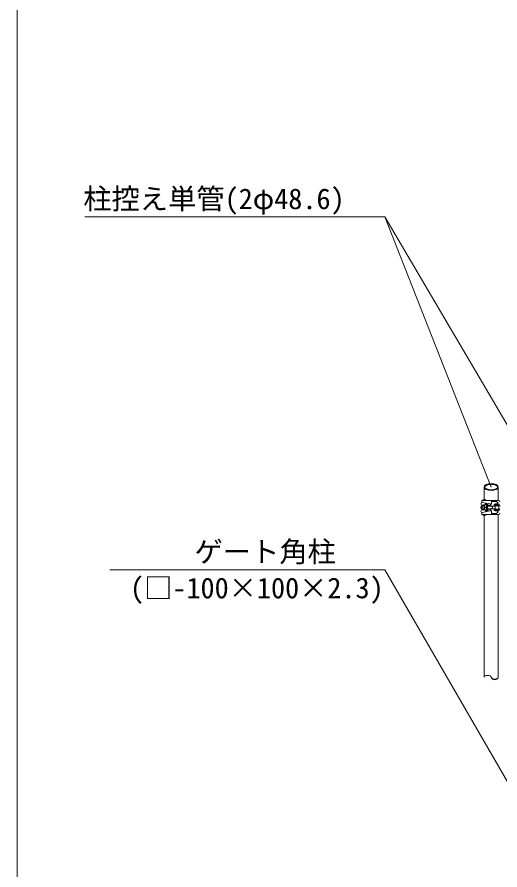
# Model space of a CAD drawing. Units: millimetres, scale not verified. Extents: x 54697 to 74822, y -14438 to 14438.
# Drawn here: x 54697 to 56338, y -8508 to -5608 of the extents above; entities that cross this region are included whole.
import ezdxf
from ezdxf.enums import TextEntityAlignment as Align

# ---------------------------------------------------------------- set-up
doc = ezdxf.new("R2010")
doc.units = ezdxf.units.MM
doc.header["$LTSCALE"] = 38
for name, color, linetype, lineweight in [('0-A_図面枠', 7, 'Continuous', 18), ('0-E_単管', 7, 'Continuous', 18), ('0-F_単管ｸﾗﾝﾌﾟ', 7, 'Continuous', 18), ('1-9_文字', 7, 'Continuous', 18)]:
    doc.layers.add(name, color=color, linetype=linetype, lineweight=lineweight)
doc.styles.add('ＭＳ ゴシック', font='')
doc.styles.get('ＭＳ ゴシック').set_extended_font_data('MS Gothic')

msp = doc.modelspace()

# ---------------------------------------------------------------- linework, layer by layer
at = {"layer": '0-A_図面枠'}
msp.add_lwpolyline([(54697.41, -562.5), (74822.4, -562.5), (74822.4, -14437.5), (54697.41, -14437.5)], close=True, dxfattribs=at)
at = {"layer": '0-E_単管'}
for p, q in [((56283.78, -7249.5), (56283.78, -7206.06)), ((56332.38, -7206.06), (56332.38, -7251.48)), ((56283.78, -7852.86), (56283.78, -7301.49)), ((56332.38, -7299.48), (56332.38, -7852.86))]:
    msp.add_line(p, q, dxfattribs=at)
msp.add_arc((56320.23, -7848.42), 12.93, 200.078, 339.922, dxfattribs=at)
for centre, major_axis, ratio, start_param, end_param in [((56308.08, -7206.06), (24.3, 0), 0.472425, 6.2831853, 12.5663706), ((56308.38, -7206.06), (-21.99, 0), 0.417269, 3.1415927, 9.424778), ((56295.93, -7852.86), (-12.15, 0), 0.525605, 3.1415927, 6.2831853), ((56320.23, -7852.86), (12.15, 0), 0.525605, 3.1415927, 6.2831853)]:
    msp.add_ellipse(centre, major_axis=major_axis, ratio=ratio, start_param=start_param, end_param=end_param, dxfattribs=at)
at = {"layer": '0-F_単管ｸﾗﾝﾌﾟ'}
for p, q in [((56280.9, -7249.5), (56280.87, -7249.5)), ((56288.91, -7249.5), (56280.9, -7249.5)), ((56281.89, -7267.5), (56275.74, -7267.5)), ((56275.92, -7270.5), (56275.92, -7267.5)), ((56283.78, -7271.19), (56276.82, -7271.19)), ((56283.78, -7279.8), (56276.82, -7279.8)), ((56280.87, -7251.42), (56280.9, -7251.42)), ((56288.82, -7264.5), (56288.82, -7262.4)), ((56297.52, -7265.49), (56289.99, -7262.82)), ((56311.29, -7271.19), (56295.06, -7271.19)), ((56311.29, -7279.8), (56295.06, -7279.8)), ((56306.13, -7265.46), (56306.04, -7265.49)), ((56326.89, -7254.69), (56309.43, -7254.69)), ((56309.43, -7262.97), (56309.43, -7255.5)), ((56323.68, -7269.48), (56323.68, -7268.7)), ((56331.78, -7260.39), (56329.2, -7263)), ((56329.68, -7269.48), (56329.68, -7268.7)), ((56333.61, -7271.49), (56333.61, -7271.46)), ((56333.67, -7279.5), (56333.67, -7271.49)), ((56334.6, -7270.47), (56334.6, -7270.5)), ((56334.69, -7280.49), (56334.69, -7270.5)), ((56337.81, -7256.49), (56337.81, -7256.46)), ((56281.89, -7283.49), (56275.74, -7283.49)), ((56280.9, -7299.48), (56280.87, -7299.48)), ((56280.87, -7301.4), (56280.9, -7301.4)), ((56288.91, -7301.49), (56280.9, -7301.49)), ((56288.73, -7286.49), (56288.73, -7286.46)), ((56288.82, -7288.56), (56288.82, -7286.49)), ((56297.52, -7285.5), (56289.9, -7288.2)), ((56306.13, -7285.53), (56306.04, -7285.5)), ((56309.34, -7288.02), (56309.34, -7287.99)), ((56309.34, -7290.24), (56309.34, -7290.21)), ((56309.43, -7295.49), (56309.43, -7288.02)), ((56326.89, -7296.3), (56309.43, -7296.3)), ((56331.69, -7281.51), (56321.7, -7281.51)), ((56330.19, -7287), (56323.2, -7287)), ((56323.68, -7282.29), (56323.68, -7281.51)), ((56331.78, -7290.6), (56328.18, -7287)), ((56329.68, -7282.29), (56329.68, -7281.51))]:
    msp.add_line(p, q, dxfattribs=at)
for points in [[(56272.92, -7262.97), (56272.92, -7263), (56272.92, -7263.03), (56272.92, -7263)], [(56272.92, -7275.45), (56272.92, -7275.48), (56272.92, -7275.51), (56272.92, -7275.48)], [(56282.94, -7270.5), (56275.98, -7270.5), (56275.8, -7270.53), (56275.68, -7270.59), (56275.53, -7270.65), (56275.41, -7270.8), (56275.26, -7270.98), (56275.14, -7271.16), (56275.02, -7271.4), (56274.9, -7271.67), (56274.78, -7271.94), (56274.69, -7272.27), (56274.6, -7272.63), (56274.51, -7272.99), (56274.45, -7273.38), (56274.39, -7273.8), (56274.36, -7274.19), (56274.3, -7274.64), (56274.3, -7275.06), (56274.3, -7275.48), (56274.3, -7275.93), (56274.3, -7276.35), (56274.36, -7276.77), (56274.39, -7277.19), (56274.45, -7277.61), (56274.51, -7278), (56274.6, -7278.36), (56274.69, -7278.69), (56274.78, -7279.02), (56274.9, -7279.32), (56275.02, -7279.59), (56275.14, -7279.83), (56275.26, -7280.01), (56275.41, -7280.19), (56275.53, -7280.34), (56275.68, -7280.4), (56275.8, -7280.46), (56275.98, -7280.49), (56276.13, -7280.46), (56276.25, -7280.4)], [(56275.65, -7271.64), (56275.53, -7271.73), (56275.44, -7271.88), (56275.35, -7272.03), (56275.26, -7272.21), (56275.14, -7272.42), (56275.08, -7272.66), (56275.02, -7272.93), (56274.96, -7273.2), (56274.9, -7273.5), (56274.84, -7273.8), (56274.78, -7274.13), (56274.75, -7274.46), (56274.75, -7274.79), (56274.72, -7275.15), (56274.72, -7275.48), (56274.72, -7275.84), (56274.75, -7276.2), (56274.75, -7276.53), (56274.78, -7276.86), (56274.84, -7277.19), (56274.9, -7277.49), (56274.96, -7277.79), (56275.02, -7278.06), (56275.08, -7278.33), (56275.14, -7278.54), (56275.26, -7278.75), (56275.35, -7278.96), (56275.44, -7279.11), (56275.53, -7279.26), (56275.65, -7279.35), (56275.74, -7279.44), (56275.86, -7279.47), (56275.98, -7279.5)], [(56275.98, -7279.5), (56276.07, -7279.47), (56276.19, -7279.44), (56276.28, -7279.35), (56276.4, -7279.26), (56276.49, -7279.11), (56276.58, -7278.96), (56276.67, -7278.75), (56276.79, -7278.54), (56276.85, -7278.33), (56276.91, -7278.06), (56277, -7277.79), (56277.06, -7277.49), (56277.12, -7277.19), (56277.15, -7276.86), (56277.18, -7276.53), (56277.18, -7276.2), (56277.21, -7275.84), (56277.21, -7275.48), (56277.21, -7275.15), (56277.18, -7274.79), (56277.18, -7274.46), (56277.15, -7274.13), (56277.12, -7273.8), (56277.06, -7273.5), (56277, -7273.2), (56276.91, -7272.93), (56276.85, -7272.66), (56276.79, -7272.42), (56276.67, -7272.21), (56276.58, -7272.03), (56276.49, -7271.88), (56276.4, -7271.73), (56276.28, -7271.64), (56276.19, -7271.55), (56276.07, -7271.49), (56275.98, -7271.49), (56275.86, -7271.49), (56275.74, -7271.55), (56275.65, -7271.64)], [(56304.51, -7263.51), (56277.75, -7258.5), (56275.74, -7258.5)], [(56332.89, -7251.48), (56275.92, -7251.48), (56275.92, -7258.5)], [(56275.98, -7283.49), (56275.98, -7280.49), (56282.94, -7280.49), (56283.09, -7280.46), (56283.24, -7280.4), (56283.39, -7280.34), (56283.51, -7280.19), (56283.66, -7280.01), (56283.78, -7279.83), (56283.9, -7279.59), (56284.02, -7279.32), (56284.11, -7279.02), (56284.23, -7278.69), (56284.29, -7278.36), (56284.38, -7278), (56284.44, -7277.61), (56284.5, -7277.19), (56284.56, -7276.77), (56284.59, -7276.35), (56284.62, -7275.93), (56284.62, -7275.48), (56284.62, -7275.06), (56284.59, -7274.64), (56284.56, -7274.19), (56284.5, -7273.8), (56284.44, -7273.38), (56284.38, -7272.99), (56284.29, -7272.63), (56284.23, -7272.27), (56284.11, -7271.94), (56284.02, -7271.67), (56283.9, -7271.4), (56283.78, -7271.16), (56283.66, -7270.98), (56283.51, -7270.8), (56283.39, -7270.65), (56283.24, -7270.59), (56283.09, -7270.53), (56282.94, -7270.5)], [(56276.25, -7280.4), (56276.4, -7280.34), (56276.52, -7280.19), (56276.67, -7280.01), (56276.79, -7279.83), (56276.91, -7279.59), (56277.06, -7279.32), (56277.15, -7279.02), (56277.24, -7278.69), (56277.33, -7278.36), (56277.42, -7278), (56277.48, -7277.61), (56277.54, -7277.19), (56277.57, -7276.77), (56277.63, -7276.35), (56277.63, -7275.93), (56277.63, -7275.48), (56277.63, -7275.06), (56277.63, -7274.64), (56277.57, -7274.19), (56277.54, -7273.8), (56277.48, -7273.38), (56277.42, -7272.99), (56277.33, -7272.63), (56277.24, -7272.27), (56277.15, -7271.94), (56277.06, -7271.67), (56276.91, -7271.4), (56276.79, -7271.16), (56276.67, -7270.98), (56276.52, -7270.8), (56276.4, -7270.65), (56276.25, -7270.59), (56276.13, -7270.53), (56275.98, -7270.5)], [(56282.94, -7266.99), (56282.67, -7267.05), (56282.4, -7267.11), (56282.13, -7267.29), (56281.86, -7267.5), (56281.62, -7267.8), (56281.38, -7268.13), (56281.14, -7268.55), (56280.9, -7269), (56280.72, -7269.48), (56280.51, -7270.05), (56280.39, -7270.5)], [(56286.24, -7266.99), (56286.03, -7267.71), (56285.88, -7268.46), (56285.7, -7269.15), (56285.61, -7269.87), (56285.58, -7270.59), (56285.67, -7271.25), (56285.85, -7272), (56286.15, -7272.72), (56286.54, -7273.44), (56287.02, -7274.13), (56287.53, -7274.82), (56288.07, -7275.48), (56294.58, -7275.48), (56294.04, -7276.17), (56293.53, -7276.86), (56293.05, -7277.58), (56292.66, -7278.27), (56292.36, -7278.99), (56292.15, -7279.74), (56292.09, -7280.43), (56292.12, -7281.09), (56292.21, -7281.81), (56292.36, -7282.56), (56292.54, -7283.25), (56292.75, -7283.97), (56282.94, -7283.97), (56283.21, -7283.97), (56283.48, -7283.85), (56283.75, -7283.7), (56284.02, -7283.46), (56284.26, -7283.19), (56284.5, -7282.86), (56284.74, -7282.47), (56284.95, -7282.02), (56285.16, -7281.51), (56285.34, -7280.97), (56285.52, -7280.37)], [(56285.52, -7270.62), (56285.34, -7270.05), (56285.16, -7269.48), (56284.95, -7269), (56284.74, -7268.55), (56284.5, -7268.13), (56284.26, -7267.8), (56284.02, -7267.5), (56283.75, -7267.29), (56283.48, -7267.11), (56283.21, -7267.05), (56282.94, -7266.99), (56292.75, -7266.99), (56292.99, -7267.44), (56293.26, -7267.95), (56293.5, -7268.55), (56293.71, -7269.18), (56293.92, -7269.87), (56294.07, -7270.59), (56294.22, -7271.34), (56294.34, -7272.12), (56294.43, -7272.93), (56294.52, -7273.77), (56294.55, -7274.61), (56294.58, -7275.48), (56294.55, -7276.32), (56294.52, -7277.19), (56294.43, -7278), (56294.34, -7278.81), (56294.22, -7279.59), (56294.07, -7280.37), (56293.92, -7281.09), (56293.71, -7281.75), (56293.5, -7282.41), (56293.26, -7282.98), (56293.02, -7283.52), (56292.75, -7283.97), (56292.48, -7284.36), (56292.18, -7284.69), (56291.88, -7284.96)], [(56285.85, -7272), (56285.67, -7271.25), (56285.58, -7270.59)], [(56285.58, -7280.43), (56285.67, -7279.74), (56285.79, -7279.08), (56285.88, -7278.39), (56285.97, -7277.7), (56286.03, -7276.98), (56286.06, -7276.23), (56286.06, -7275.48), (56286.06, -7274.76), (56286.03, -7274.01), (56285.97, -7273.29), (56285.88, -7272.6), (56285.79, -7271.91)], [(56286.24, -7283.97), (56286.03, -7283.25), (56285.88, -7282.56), (56285.7, -7281.81), (56285.61, -7281.09), (56285.58, -7280.43), (56285.67, -7279.74), (56285.85, -7278.99), (56286.15, -7278.27), (56286.54, -7277.58), (56287.02, -7276.86), (56287.53, -7276.17), (56288.07, -7275.48)], [(56290.92, -7265.7), (56290.62, -7265.73), (56290.29, -7265.85), (56289.99, -7266.03), (56289.69, -7266.3), (56289.39, -7266.63), (56289.15, -7266.99)], [(56294.58, -7275.48), (56294.04, -7274.82), (56293.53, -7274.13), (56293.05, -7273.44), (56292.66, -7272.72), (56292.36, -7272), (56292.15, -7271.25), (56292.09, -7270.59), (56292.12, -7269.87), (56292.21, -7269.15), (56292.36, -7268.46), (56292.54, -7267.71), (56292.75, -7266.99), (56292.45, -7266.6), (56292.15, -7266.27), (56291.88, -7266.03), (56291.55, -7265.85), (56291.25, -7265.73), (56290.92, -7265.7), (56291.94, -7265.7), (56292.24, -7265.73), (56292.57, -7265.85), (56292.87, -7266.03), (56293.17, -7266.27), (56293.47, -7266.6), (56293.74, -7267.02), (56294.01, -7267.47), (56294.25, -7267.98), (56294.52, -7268.55), (56294.7, -7269.21), (56294.91, -7269.87), (56295.09, -7270.59), (56295.21, -7271.37), (56295.36, -7272.15), (56295.42, -7272.96), (56295.51, -7273.8), (56295.57, -7274.64), (56295.57, -7275.48), (56295.57, -7276.35), (56295.51, -7277.19)], [(56295.51, -7277.19), (56295.42, -7278.03), (56295.36, -7278.84), (56295.21, -7279.62), (56295.09, -7280.4), (56294.91, -7281.09), (56294.7, -7281.78), (56294.52, -7282.41), (56294.25, -7283.01), (56294.01, -7283.52), (56293.74, -7283.97), (56293.47, -7284.36), (56293.17, -7284.72), (56292.87, -7284.96), (56292.57, -7285.14), (56292.24, -7285.26), (56291.94, -7285.29), (56290.92, -7285.29)], [(56306.13, -7267.68), (56305.05, -7268.07), (56304.69, -7268.28), (56304.39, -7269), (56304.39, -7269.24), (56294.88, -7269.24)], [(56294.88, -7269.21), (56294.88, -7269.24), (56294.88, -7269.27), (56294.88, -7269.24)], [(56295.06, -7280.49), (56320.53, -7280.49), (56320.68, -7280.46), (56320.83, -7280.4), (56320.98, -7280.34), (56321.13, -7280.19), (56321.25, -7280.01), (56321.4, -7279.83), (56321.52, -7279.59), (56321.61, -7279.32), (56321.73, -7279.02), (56321.85, -7278.69), (56321.91, -7278.36), (56322, -7278), (56322.06, -7277.61), (56322.12, -7277.19), (56322.15, -7276.77), (56322.18, -7276.35), (56322.21, -7275.93), (56322.24, -7275.48), (56322.21, -7275.06), (56322.18, -7274.64), (56322.15, -7274.19), (56322.12, -7273.8), (56322.06, -7273.38), (56322, -7272.99), (56321.91, -7272.63), (56321.85, -7272.27), (56321.73, -7271.94), (56321.61, -7271.67), (56321.52, -7271.4), (56321.4, -7271.16), (56321.25, -7270.98), (56321.13, -7270.8), (56320.98, -7270.65), (56320.83, -7270.59), (56320.68, -7270.53), (56320.53, -7270.5), (56295.06, -7270.5)], [(56303.4, -7269.21), (56303.4, -7269.24), (56303.4, -7269.27), (56303.4, -7269.24)], [(56309.34, -7255.5), (56309.34, -7255.47), (56309.34, -7255.44)], [(56310.42, -7280.49), (56310.57, -7280.46), (56310.72, -7280.4), (56310.87, -7280.34), (56310.99, -7280.19), (56311.14, -7280.01), (56311.26, -7279.83), (56311.38, -7279.59), (56311.5, -7279.32), (56311.62, -7279.02), (56311.71, -7278.69), (56311.8, -7278.36), (56311.89, -7278), (56311.95, -7277.61), (56312.01, -7277.19), (56312.04, -7276.77), (56312.07, -7276.35), (56312.1, -7275.93), (56312.1, -7275.48), (56312.1, -7275.06), (56312.07, -7274.64), (56312.04, -7274.19), (56312.01, -7273.8), (56311.95, -7273.38), (56311.89, -7272.99), (56311.8, -7272.63), (56311.71, -7272.27), (56311.62, -7271.94), (56311.5, -7271.67), (56311.38, -7271.4), (56311.26, -7271.16), (56311.14, -7270.98), (56310.99, -7270.8), (56310.87, -7270.65), (56310.72, -7270.59), (56310.57, -7270.53), (56310.42, -7270.5)], [(56332.89, -7265.49), (56318.7, -7265.49), (56318.7, -7268.7), (56332.89, -7268.7)], [(56331.69, -7269.48), (56321.7, -7269.48), (56321.67, -7269.48), (56321.64, -7269.48)], [(56330.43, -7263), (56322.96, -7263), (56322.06, -7263.36), (56321.7, -7264.23), (56322.06, -7265.13), (56322.96, -7265.49)], [(56337.81, -7256.49), (56337.81, -7256.52), (56337.81, -7256.49)], [(56337.81, -7270.5), (56337.81, -7270.47), (56337.81, -7270.44)], [(56337.81, -7270.5), (56337.81, -7270.53), (56337.81, -7270.5)], [(56272.92, -7287.96), (56272.92, -7287.99), (56272.92, -7288.02), (56272.92, -7287.99)], [(56304.51, -7287.48), (56277.75, -7292.49), (56275.74, -7292.49)], [(56332.89, -7299.48), (56275.92, -7299.48), (56275.92, -7292.49)], [(56280.39, -7280.49), (56280.57, -7281.06), (56280.75, -7281.6), (56280.96, -7282.08), (56281.17, -7282.56), (56281.44, -7282.95), (56281.65, -7283.25), (56281.92, -7283.52), (56282.19, -7283.73), (56282.46, -7283.88), (56282.73, -7283.97), (56282.94, -7283.97)], [(56291.88, -7284.96), (56291.58, -7285.14), (56291.25, -7285.26), (56290.95, -7285.29), (56290.65, -7285.26), (56290.32, -7285.17), (56289.99, -7284.96), (56289.72, -7284.72), (56289.39, -7284.36), (56289.15, -7283.97)], [(56306.13, -7283.31), (56305.05, -7282.95), (56304.69, -7282.68), (56304.39, -7281.99), (56304.39, -7281.75), (56294.88, -7281.75)], [(56309.34, -7288.02), (56309.34, -7288.05), (56309.34, -7288.02)], [(56309.34, -7290.24), (56309.34, -7290.27), (56309.34, -7290.24)], [(56332.89, -7285.47), (56318.7, -7285.47), (56318.7, -7282.29), (56332.89, -7282.29)], [(56321.64, -7281.42), (56321.67, -7281.42), (56321.7, -7281.42)], [(56323.14, -7286.91), (56323.17, -7286.91), (56323.2, -7286.91)], [(56326.35, -7299.51), (56326.35, -7299.54), (56326.35, -7299.57), (56326.35, -7299.6), (56326.35, -7299.57), (56326.35, -7299.54), (56326.35, -7299.48), (56326.35, -7299.45)]]:
    msp.add_lwpolyline(points, dxfattribs=at)
for centre, radius, start, end in [((56280.87, -7250.46), 0.96, 89.876, 270.124), ((56288.85, -7250.46), 0.96, 272.926, 87.074), ((56277.87, -7262.97), 4.98, 180.364, 244.66), ((56277.87, -7262.97), 4.95, 115.606, 179.769), ((56277.39, -7275.45), 4.47, 124.858, 179.99), ((56277.36, -7275.45), 4.44, 180.49, 235.682), ((56285.79, -7264.47), 2.94, 303.777, 359.345), ((56298.84, -7269.24), 3.96, 109.722, 180.026), ((56307.36, -7269.21), 3.96, 109.418, 179.936), ((56305.38, -7255.44), 3.96, 0.018, 89.348), ((56304.39, -7260.72), 4.95, 290.249, 359.703), ((56304.39, -7262.91), 4.95, 290.156, 359.552), ((56321.64, -7271.43), 1.95, 90.006, 150.893), ((56336.31, -7251.45), 9.96, 180.185, 243.12), ((56330.4, -7264.2), 1.2, 271.644, 88.1), ((56331.63, -7271.46), 1.95, 359.923, 88.63), ((56331.63, -7279.44), 1.95, 271.341, 358.66), ((56332.86, -7270.44), 4.95, 0.016, 89.542), ((56332.86, -7256.46), 4.95, 359.957, 89.475), ((56332.86, -7270.47), 1.77, 359.977, 88.405), ((56277.87, -7287.96), 4.95, 115.472, 179.967), ((56277.87, -7287.96), 4.95, 180.472, 244.843), ((56280.87, -7300.44), 0.96, 89.876, 270.124), ((56285.76, -7286.46), 2.97, 0.036, 55.322), ((56288.85, -7300.44), 0.96, 273.107, 87.115), ((56298.84, -7281.69), 3.96, 180.643, 250.879), ((56307.36, -7281.69), 3.96, 180.628, 250.973), ((56305.38, -7295.46), 3.96, 270.656, 359.503), ((56304.39, -7290.21), 4.95, 0.003, 69.52), ((56304.39, -7287.96), 4.95, 359.85, 69.366), ((56321.64, -7279.47), 1.95, 211.285, 270.035), ((56323.14, -7285.44), 1.47, 181.651, 270.086), ((56336.31, -7299.45), 9.96, 117.011, 180.002), ((56330.16, -7285.44), 1.47, 271.454, 358.546), ((56332.86, -7280.46), 4.95, 270.428, 359.572), ((56332.86, -7294.44), 4.95, 270.428, 359.572), ((56332.86, -7280.46), 1.77, 271.651, 359.074)]:
    msp.add_arc(centre, radius, start, end, dxfattribs=at)
at = {"layer": '1-9_文字'}
for p, q in [((54927.57, -6287.49), (55947.03, -6287.49)), ((55947.39, -6287.49), (55947.03, -6287.49)), ((56486.43, -7206.06), (55947.39, -6287.49)), ((56308.38, -7206.99), (55947.39, -6287.49)), ((55012.38, -7487.49), (55947.03, -7487.49)), ((55947.39, -7487.49), (55947.03, -7487.49)), ((56388.81, -8252.04), (55947.39, -7487.49))]:
    msp.add_line(p, q, dxfattribs=at)

# ---------------------------------------------------------------- texts
at = {"layer": '1-9_文字', "style": 'ＭＳ ゴシック'}
for s, p in [('柱控え単管(2φ48.6)\u3000\u3000', (54922.47, -6282.09)), ('\u3000\u3000\u3000ゲート角柱\u3000\u3000\u3000\u3000', (55012.38, -7482.09)), ('(□-100×100×2.3)', (55081.05, -7605.57))]:
    msp.add_text(s, height=70.38, dxfattribs=at).set_placement(p, align=Align.BOTTOM_LEFT)

doc.saveas('drawing.dxf')
